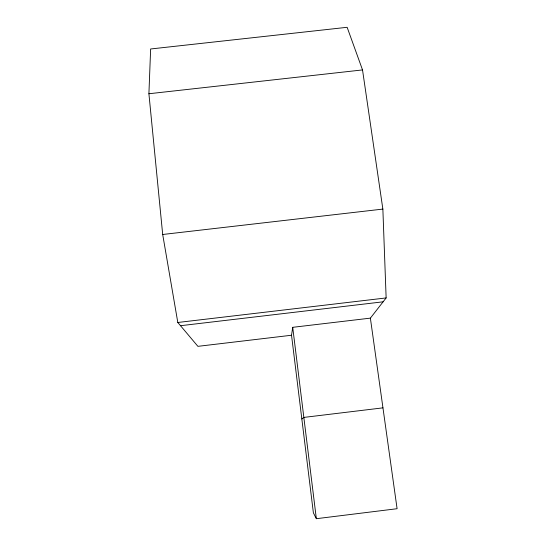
<?xml version="1.0" encoding="UTF-8"?>
<svg xmlns="http://www.w3.org/2000/svg" width="546" height="546" viewBox="0 0 546 546"><rect width="100%" height="100%" fill="white"/><g stroke="black" fill="none" stroke-linecap="round" stroke-linejoin="round"><path stroke-width="0.82" d="M291.53 335.244L197.898 346.341L177.805 322.481L162.694 234.487L148.908 93.748L150.635 48.983L347.14 27.3L362.524 69.922L382.862 209.084L386.138 297.932L370.379 318.134L292.717 327.32L291.53 335.244L313.384 512.851L316.346 518.7L397.092 508.715L370.379 318.134M301.836 418.973L303.842 417.41L382.951 407.855M177.805 322.481L386.138 297.932M180.521 325.709L383.108 301.815M162.694 234.487L382.862 209.084M148.908 93.748L362.524 69.922M292.717 327.32L316.346 518.7"/></g></svg>
